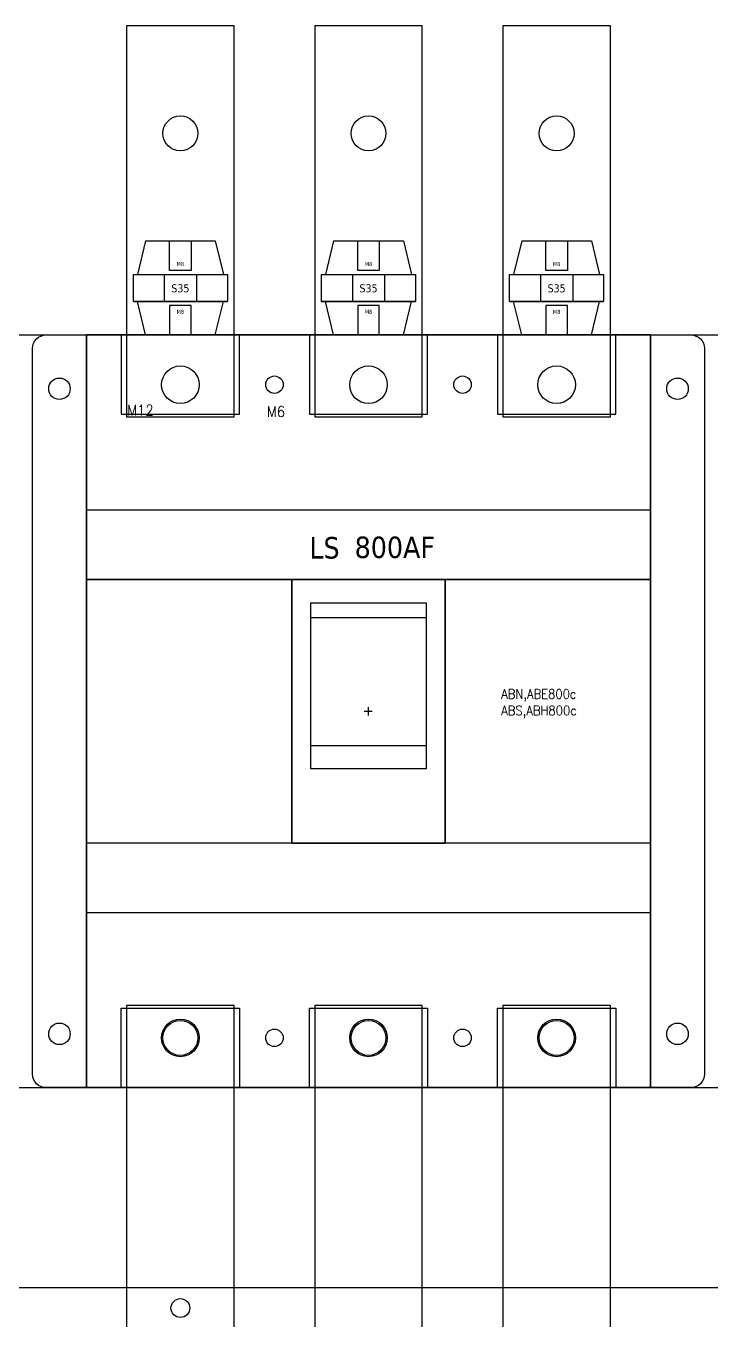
# Model space of a CAD drawing. Header units: millimetres. Extents: x 173893 to 258446, y -176540 to -123824.
# Drawn here: x 192472 to 192727, y -173022.9 to -172541.4 of the extents above; entities that cross this region are included whole.
import ezdxf

# ---------------------------------------------------------------- set-up
doc = ezdxf.new("R2010")
doc.units = ezdxf.units.MM
doc.header["$LTSCALE"] = 3
doc.linetypes.add('HIDDEN', pattern=[9.525, 6.35, -3.175])
for name, color, linetype in [('@.DM. NÉT CHÍNH', 7, 'Continuous'), ('@.HIDDEN', 8, 'HIDDEN'), ('@.VISIBLE', 7, 'Continuous'), ('Text', 7, 'Continuous')]:
    doc.layers.add(name, color=color, linetype=linetype)
doc.styles.add('HW_Standard', font='complex.shx', dxfattribs={"width": 0.9})
doc.styles.get("Standard").update_dxf_attribs({"font": 'arial.ttf'})
doc.styles.add('Tahoma (Input Text)', font='tahoma.ttf')

msp = doc.modelspace()

# ---------------------------------------------------------------- linework, layer by layer
at = {"color": 1}
for p, q in [((192516.48, -172621.38), (192513.48, -172633.88)), ((192516.48, -172621.38), (192542.48, -172621.38)), ((192542.48, -172621.38), (192545.48, -172633.88)), ((192586.48, -172621.38), (192583.48, -172633.88)), ((192586.48, -172621.38), (192612.48, -172621.38)), ((192612.48, -172621.38), (192615.48, -172633.88)), ((192656.48, -172621.38), (192653.48, -172633.88)), ((192656.48, -172621.38), (192682.48, -172621.38)), ((192682.48, -172621.38), (192685.48, -172633.88)), ((192511.98, -172643.88), (192511.98, -172633.88)), ((192511.98, -172633.88), (192546.98, -172633.88)), ((192513.48, -172633.88), (192545.48, -172633.88)), ((192523.48, -172633.88), (192523.48, -172643.88)), ((192535.48, -172633.88), (192535.48, -172643.88)), ((192546.98, -172633.88), (192546.98, -172643.88)), ((192581.98, -172643.88), (192581.98, -172633.88)), ((192581.98, -172633.88), (192616.98, -172633.88)), ((192583.48, -172633.88), (192615.48, -172633.88)), ((192593.48, -172633.88), (192593.48, -172643.88)), ((192605.48, -172633.88), (192605.48, -172643.88)), ((192616.98, -172633.88), (192616.98, -172643.88)), ((192651.98, -172643.88), (192651.98, -172633.88)), ((192651.98, -172633.88), (192686.98, -172633.88)), ((192653.48, -172633.88), (192685.48, -172633.88)), ((192663.48, -172633.88), (192663.48, -172643.88)), ((192675.48, -172633.88), (192675.48, -172643.88)), ((192686.98, -172633.88), (192686.98, -172643.88)), ((192511.98, -172643.88), (192546.98, -172643.88)), ((192546.98, -172643.88), (192511.98, -172643.88)), ((192513.48, -172643.88), (192545.48, -172643.88)), ((192516.48, -172656.38), (192513.48, -172643.88)), ((192542.48, -172656.38), (192545.48, -172643.88)), ((192581.98, -172643.88), (192616.98, -172643.88)), ((192616.98, -172643.88), (192581.98, -172643.88)), ((192583.48, -172643.88), (192615.48, -172643.88)), ((192586.48, -172656.38), (192583.48, -172643.88)), ((192612.48, -172656.38), (192615.48, -172643.88)), ((192651.98, -172643.88), (192686.98, -172643.88)), ((192686.98, -172643.88), (192651.98, -172643.88)), ((192653.48, -172643.88), (192685.48, -172643.88)), ((192656.48, -172656.38), (192653.48, -172643.88)), ((192682.48, -172656.38), (192685.48, -172643.88)), ((192507.48, -172656.38), (192507.48, -172685.88)), ((192551.48, -172656.38), (192507.48, -172656.38)), ((192516.48, -172656.38), (192542.48, -172656.38)), ((192551.48, -172685.88), (192551.48, -172656.38)), ((192621.48, -172656.38), (192577.48, -172656.38)), ((192577.48, -172656.38), (192577.48, -172685.88)), ((192586.48, -172656.38), (192612.48, -172656.38)), ((192621.48, -172685.88), (192621.48, -172656.38)), ((192647.48, -172656.38), (192647.48, -172685.88)), ((192691.48, -172656.38), (192647.48, -172656.38)), ((192656.48, -172656.38), (192682.48, -172656.38)), ((192691.48, -172685.88), (192691.48, -172656.38)), ((192507.48, -172685.88), (192551.48, -172685.88)), ((192577.48, -172685.88), (192621.48, -172685.88)), ((192647.48, -172685.88), (192691.48, -172685.88)), ((192507.48, -172936.38), (192507.48, -172906.88)), ((192507.48, -172906.88), (192551.48, -172906.88)), ((192551.48, -172906.88), (192551.48, -172936.38)), ((192577.48, -172906.88), (192621.48, -172906.88)), ((192577.48, -172936.38), (192577.48, -172906.88)), ((192621.48, -172906.88), (192621.48, -172936.38)), ((192647.48, -172936.38), (192647.48, -172906.88)), ((192647.48, -172906.88), (192691.48, -172906.88)), ((192691.48, -172906.88), (192691.48, -172936.38)), ((192551.48, -172936.38), (192507.48, -172936.38)), ((192621.48, -172936.38), (192577.48, -172936.38)), ((192691.48, -172936.38), (192647.48, -172936.38))]:
    msp.add_line(p, q, dxfattribs=at)
for p, q in [((192494.48, -172656.38), (192494.48, -172936.38)), ((192507.48, -172656.38), (192494.48, -172656.38)), ((192577.48, -172656.38), (192551.48, -172656.38)), ((192647.48, -172656.38), (192621.48, -172656.38)), ((192704.48, -172656.38), (192691.48, -172656.38)), ((192704.48, -172936.38), (192704.48, -172656.38)), ((192494.48, -172721.38), (192704.48, -172721.38)), ((192577.98, -172755.97), (192620.98, -172755.97)), ((192577.98, -172817.8), (192577.98, -172755.97)), ((192620.98, -172755.97), (192620.98, -172817.8)), ((192577.98, -172761.52), (192620.98, -172761.52)), ((192577.98, -172809.09), (192620.98, -172809.09)), ((192620.98, -172817.8), (192577.98, -172817.8)), ((192704.48, -172871.38), (192494.48, -172871.38)), ((192494.48, -172936.38), (192507.48, -172936.38)), ((192551.48, -172936.38), (192577.48, -172936.38)), ((192621.48, -172936.38), (192647.48, -172936.38)), ((192691.48, -172936.38), (192704.48, -172936.38))]:
    msp.add_line(p, q)
at = {"color": 1, "ltscale": 10}
for p, q in [((192551.48, -172656.38), (192507.48, -172656.38)), ((192621.48, -172656.38), (192577.48, -172656.38)), ((192691.48, -172656.38), (192647.48, -172656.38)), ((192551.48, -172936.38), (192507.48, -172936.38)), ((192621.48, -172936.38), (192577.48, -172936.38)), ((192691.48, -172936.38), (192647.48, -172936.38))]:
    msp.add_line(p, q, dxfattribs=at)
at = {"color": 5}
for p, q in [((192494.48, -172871.38), (192494.48, -172721.38)), ((192704.48, -172721.38), (192704.48, -172871.38)), ((192627.98, -172871.38), (192570.98, -172871.38))]:
    msp.add_line(p, q, dxfattribs=at)
at = {"color": 3}
for p, q in [((192704.48, -172747.38), (192494.48, -172747.38)), ((192570.98, -172845.38), (192570.98, -172747.38)), ((192627.98, -172747.38), (192570.98, -172747.38)), ((192570.98, -172747.38), (192570.98, -172845.38)), ((192627.98, -172747.38), (192627.98, -172845.38)), ((192627.98, -172845.38), (192627.98, -172747.38)), ((192704.48, -172845.38), (192494.48, -172845.38)), ((192570.98, -172845.38), (192627.98, -172845.38))]:
    msp.add_line(p, q, dxfattribs=at)
at = {"color": 1}
for points in [[(192509.48, -172686.88), (192549.48, -172686.88), (192549.48, -172541.38), (192509.48, -172541.38)], [(192525.48, -172621.38), (192533.48, -172621.38), (192533.48, -172632.38), (192525.48, -172632.38)], [(192595.48, -172621.38), (192603.48, -172621.38), (192603.48, -172632.38), (192595.48, -172632.38)], [(192665.48, -172621.38), (192673.48, -172621.38), (192673.48, -172632.38), (192665.48, -172632.38)], [(192525.48, -172656.38), (192533.48, -172656.38), (192533.48, -172645.38), (192525.48, -172645.38)], [(192595.48, -172656.38), (192603.48, -172656.38), (192603.48, -172645.38), (192595.48, -172645.38)], [(192665.48, -172656.38), (192673.48, -172656.38), (192673.48, -172645.38), (192665.48, -172645.38)], [(192509.48, -174016.38), (192549.48, -174016.38), (192549.48, -172905.88), (192509.48, -172905.88)]]:
    msp.add_lwpolyline(points, close=True, dxfattribs=at)
at = {"color": 2}
for points in [[(192579.48, -172686.88), (192619.48, -172686.88), (192619.48, -172541.38), (192579.48, -172541.38)], [(192579.48, -174016.38), (192619.48, -174016.38), (192619.48, -172905.88), (192579.48, -172905.88)]]:
    msp.add_lwpolyline(points, close=True, dxfattribs=at)
at = {"color": 4}
for points in [[(192649.48, -172686.88), (192689.48, -172686.88), (192689.48, -172541.38), (192649.48, -172541.38)], [(192649.48, -174016.38), (192689.48, -174016.38), (192689.48, -172905.88), (192649.48, -172905.88)]]:
    msp.add_lwpolyline(points, close=True, dxfattribs=at)
for points in [[(192507.48, -172936.38), (192494.48, -172936.38), (192494.48, -172656.38), (192507.48, -172656.38)], [(192551.48, -172656.38), (192577.48, -172656.38)], [(192621.48, -172656.38), (192647.48, -172656.38)], [(192691.48, -172656.38), (192704.48, -172656.38), (192704.48, -172936.38), (192691.48, -172936.38)], [(192577.48, -172936.38), (192551.48, -172936.38)], [(192647.48, -172936.38), (192621.48, -172936.38)]]:
    msp.add_lwpolyline(points)
at = {"color": 3}
msp.add_lwpolyline([(192494.48, -172747.38), (192704.48, -172747.38), (192704.48, -172845.38), (192494.48, -172845.38)], close=True, dxfattribs=at)
at = {"color": 1, "linetype": 'Continuous'}
msp.add_lwpolyline([(192450.98, -173025.88), (192747.98, -173025.88), (192747.98, -173010.88), (192450.98, -173010.88)], close=True, dxfattribs=at)
at = {"color": 1}
for centre, radius in [((192529.48, -172581.38), 6.5), ((192529.48, -172674.88), 7), ((192599.48, -172674.88), 7), ((192669.48, -172674.88), 7), ((192529.48, -172917.88), 7), ((192599.48, -172917.88), 7), ((192669.48, -172917.88), 7)]:
    msp.add_circle(centre, radius, dxfattribs=at)
at = {"color": 2}
msp.add_circle((192599.48, -172581.38), 6.5, dxfattribs=at)
at = {"color": 4}
msp.add_circle((192669.48, -172581.38), 6.5, dxfattribs=at)
at = {"color": 3}
for centre in [(192564.48, -172674.88), (192634.48, -172674.88), (192564.48, -172917.88), (192634.48, -172917.88)]:
    msp.add_circle(centre, 3.25, dxfattribs=at)
at = {"layer": '@.DM. NÉT CHÍNH', "linetype": 'Continuous'}
for centre, radius in [((192529.48, -172917.88), 6.5), ((192599.48, -172917.88), 6.5), ((192669.48, -172917.88), 6.5), ((192529.48, -173018.38), 3.5)]:
    msp.add_circle(centre, radius, dxfattribs=at)
at = {"layer": '@.HIDDEN', "linetype": 'HIDDEN'}
for p, q in [((192599.38, -172794.88), (192599.38, -172797.88)), ((192597.88, -172796.38), (192600.88, -172796.38))]:
    msp.add_line(p, q, dxfattribs=at)
at = {"layer": '@.VISIBLE'}
for p, q in [((192217.78, -172656.38), (192980.98, -172656.38)), ((192494.48, -172656.38), (192494.48, -172936.38)), ((192704.48, -172656.38), (192704.48, -172936.38)), ((192217.78, -172936.38), (192980.98, -172936.38))]:
    msp.add_line(p, q, dxfattribs=at)
msp.add_lwpolyline([(192724.48, -172661.38), (192724.48, -172931.38, -0.414214), (192719.48, -172936.38), (192479.48, -172936.38, -0.414214), (192474.48, -172931.38), (192474.48, -172661.38, -0.414214), (192479.48, -172656.38), (192719.48, -172656.38, -0.414214)], format="xyb", close=True, dxfattribs=at)
at = {"layer": '@.VISIBLE', "color": 2}
for centre in [(192484.48, -172676.38), (192714.48, -172676.38), (192484.48, -172916.38), (192714.48, -172916.38)]:
    msp.add_circle(centre, 4, dxfattribs=at)

# ---------------------------------------------------------------- texts
at = {"color": 251, "style": 'HW_Standard', "width": 0.9}
for s, height, p in [('M12', 4, (192509.65, -172686.35)), ('M6', 4, (192561.67, -172686.87)), ('ABN,ABE800c', 3.5, (192648.9, -172791.69)), ('ABS,ABH800c', 3.5, (192648.9, -172797.85))]:
    msp.add_text(s, height=height, dxfattribs=at).set_placement(p)
at = {"color": 1, "width": 30.0978, "attachment_point": 5}
for s, insert, char_height in [('{\\fTahoma|b0|i0|c0|p34;M8}', (192529.48, -172629.98), 1.5), ('{\\fTahoma|b0|i0|c0|p34;M8}', (192599.48, -172629.98), 1.5), ('{\\fTahoma|b0|i0|c0|p34;M8}', (192669.48, -172629.98), 1.5), ('{\\fTahoma|b0|i0|c0|p34;S35}', (192529.48, -172639.04), 3), ('{\\fTahoma|b0|i0|c0|p34;S35}', (192599.48, -172639.04), 3), ('{\\fTahoma|b0|i0|c0|p34;S35}', (192669.48, -172639.04), 3), ('{\\fTahoma|b0|i0|c0|p34;M8}', (192529.48, -172647.78), 1.5), ('{\\fTahoma|b0|i0|c0|p34;M8}', (192599.48, -172647.78), 1.5), ('{\\fTahoma|b0|i0|c0|p34;M8}', (192669.48, -172647.78), 1.5)]:
    msp.add_mtext(s, dxfattribs=dict(at, insert=insert, char_height=char_height))
at = {"layer": 'Text', "char_height": 8, "attachment_point": 1, "style": 'Tahoma (Input Text)'}
for s, insert in [('LS', (192577.48, -172731.54)), ('800AF', (192594.32, -172731.37))]:
    msp.add_mtext_dynamic_manual_height_columns(s, width=11.0147, gutter_width=1, heights=[0], dxfattribs=dict(at, insert=insert))

doc.saveas('drawing.dxf')
